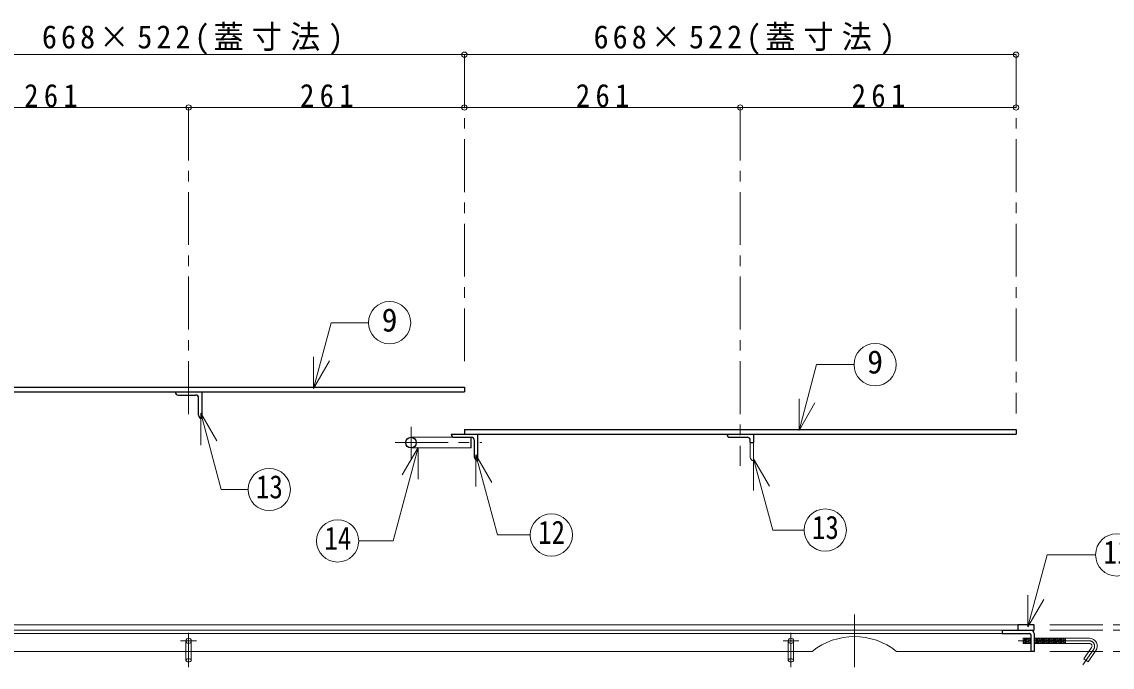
# Model space of a CAD drawing. Units: millimetres at full size, sheet at 1:10. Extents: x -2102 to 1948, y -1411 to 1399.
# Drawn here: x -465 to 567, y -365 to 245 of the extents above; entities that cross this region are included whole.
import ezdxf
from ezdxf.enums import TextEntityAlignment as Align

# ---------------------------------------------------------------- set-up
doc = ezdxf.new("R2010")
doc.units = ezdxf.units.MM
doc.header["$LTSCALE"] = 10
doc.header["$PDMODE"] = 32
doc.header["$PDSIZE"] = 5
doc.linetypes.add('CHAIN1', pattern=[8, 5, -1, 1, -1])
doc.linetypes.add('DASHED1', pattern=[1.8, 1.2, -0.6])
doc.layers.add('0-0____1', color=4, linetype='Continuous', lineweight=9)
doc.styles.add('ＭＳ ゴシック', font='')
doc.styles.get('ＭＳ ゴシック').set_extended_font_data('MS Gothic')

msp = doc.modelspace()

# ---------------------------------------------------------------- linework, layer by layer
at = {"layer": '0-0____1'}
for p, q in [((-46.14, 213.96), (-568.14, 213.96)), ((475.86, 213.96), (-46.14, 213.96)), ((-568.14, 163.96), (-307.14, 163.96)), ((-307.14, 163.96), (-46.14, 163.96)), ((-46.14, 163.96), (214.86, 163.96)), ((214.86, 163.96), (475.86, 163.96)), ((477.86, -325.54), (-1092.14, -325.54)), ((482.75, -338.04), (483.16, -343.04)), ((483.76, -338.04), (484.17, -343.04)), ((484.76, -338.04), (485.17, -343.04)), ((485.76, -338.04), (486.17, -343.04)), ((486.77, -338.04), (487.18, -343.04)), ((487.77, -338.04), (488.18, -343.04)), ((488.77, -338.04), (489.18, -343.04)), ((489.78, -338.04), (489.86, -339)), ((492.86, -338.88), (493.2, -343.04)), ((493.79, -338.04), (494.2, -343.04)), ((494.79, -338.04), (495.2, -343.04)), ((495.8, -338.04), (496.21, -343.04)), ((496.8, -338.04), (497.21, -343.04)), ((497.8, -338.04), (498.21, -343.04)), ((498.81, -338.04), (499.22, -343.04)), ((499.81, -338.04), (500.22, -343.04)), ((500.81, -338.04), (501.22, -343.04)), ((501.82, -338.04), (502.23, -343.04)), ((502.82, -338.04), (503.23, -343.04)), ((503.82, -338.04), (504.23, -343.04)), ((504.83, -338.04), (505.24, -343.04)), ((505.83, -338.04), (506.24, -343.04)), ((506.83, -338.04), (507.24, -343.04)), ((507.84, -338.04), (508.25, -343.04)), ((508.84, -338.04), (509.25, -343.04)), ((509.84, -338.04), (510.25, -343.04)), ((510.85, -338.04), (511.26, -343.04)), ((511.85, -338.04), (512.26, -343.04)), ((512.85, -338.04), (513.26, -343.04)), ((513.86, -338.04), (514.27, -343.04)), ((514.86, -338.04), (515.27, -343.04)), ((515.86, -338.04), (516.27, -343.04)), ((516.87, -338.04), (517.28, -343.04)), ((517.87, -338.04), (518.28, -343.04)), ((518.87, -338.04), (519.28, -343.04)), ((519.88, -338.04), (520.29, -343.04)), ((520.88, -338.04), (521.29, -343.04)), ((521.88, -338.04), (522.29, -343.04)), ((522.75, -343.04), (522.75, -338.04)), ((282.86, -350.54), (-1104.14, -350.54)), ((-309.64, -350.54), (-309.64, -359.04)), ((-304.64, -350.54), (-304.64, -359.04)), ((260.36, -350.54), (260.36, -359.04)), ((265.36, -350.54), (265.36, -359.04)), ((489.86, -350.54), (362.86, -350.54))]:
    msp.add_line(p, q, dxfattribs=at)
at = {"layer": '0-0____1', "linetype": 'CHAIN1'}
for p, q in [((-46.14, 213.96), (-46.14, -85.54)), ((475.86, 213.96), (475.86, -125.54)), ((-307.14, 163.96), (-307.14, -135.04)), ((214.86, 163.96), (214.86, -175.04)), ((-96.64, -138.04), (-96.64, -168.04)), ((-111.64, -153.04), (-29.64, -153.04)), ((322.86, -315.54), (322.86, -365.47)), ((507.86, -325.54), (742.86, -325.54)), ((-307.14, -333.04), (-307.14, -365.47)), ((262.86, -333.04), (262.86, -365.47)), ((507.86, -330.54), (742.86, -330.54)), ((-299.64, -340.54), (-314.64, -340.54)), ((270.36, -340.54), (255.36, -340.54)), ((545.25, -340.54), (477.75, -340.54)), ((507.86, -350.54), (742.86, -350.54)), ((549.35, -348.41), (539.04, -363.14))]:
    msp.add_line(p, q, dxfattribs=at)
at = {"layer": '0-0____1', "color": 7, "lineweight": 18}
for p, q in [((-188.93, -101.8), (-172.26, -39.58)), ((-172.26, -39.58), (-136.93, -39.58)), ((-188.93, -101.8), (-188.93, -71.8)), ((-188.93, -101.8), (-173.93, -75.82)), ((270.52, -141.49), (287.19, -79.27)), ((287.19, -79.27), (322.52, -79.27)), ((270.52, -141.49), (270.52, -111.49)), ((270.52, -141.49), (285.52, -115.51)), ((-295.52, -125.3), (-280.52, -151.28)), ((-295.52, -125.3), (-295.52, -155.3)), ((-295.52, -125.3), (-276.2, -197.4)), ((-96.64, -148.04), (-55.64, -148.04)), ((224.36, -153.04), (224.36, -167.04)), ((227.36, -153.04), (227.36, -170.04)), ((-89.99, -157.68), (-113.66, -246.04)), ((-89.99, -157.68), (-104.99, -183.66)), ((-96.64, -158.04), (-39.64, -158.04)), ((-89.99, -157.68), (-89.99, -187.68)), ((-35.23, -164.63), (-35.23, -194.63)), ((-35.23, -164.63), (-20.23, -190.61)), ((227.56, -168.3), (242.56, -194.28)), ((227.56, -168.3), (227.56, -198.3)), ((-276.2, -197.4), (-250.85, -197.4)), ((-146.11, -246.04), (-113.66, -246.04)), ((487.07, -327.41), (505.34, -259.22)), ((505.34, -259.22), (551.11, -259.22)), ((487.07, -327.41), (487.07, -297.41)), ((487.07, -327.41), (502.07, -301.43)), ((-1077.14, -330.54), (462.86, -330.54)), ((-1077.14, -333.54), (462.86, -333.54)), ((489.86, -338.04), (482.75, -338.04)), ((482.75, -343.04), (482.75, -338.04)), ((545.25, -338.04), (492.86, -338.04)), ((489.86, -343.04), (482.75, -343.04)), ((545.25, -343.04), (492.86, -343.04)), ((551.39, -349.84), (543.95, -360.47))]:
    msp.add_line(p, q, dxfattribs=at)
at = {"layer": '0-0____1', "color": 5, "lineweight": 25}
for p, q in [((-568.14, -100.54), (-46.14, -100.54)), ((-46.14, -100.54), (-46.14, -105.04)), ((-580.64, -105.04), (-46.14, -105.04)), ((-316.64, -108.04), (-300.64, -108.04)), ((-297.64, -127.04), (-297.64, -111.04)), ((-294.64, -105.04), (-294.64, -130.04)), ((-46.14, -140.54), (-46.14, -145.04)), ((-58.64, -145.04), (475.86, -145.04)), ((-55.64, -148.04), (-39.64, -148.04)), ((-39.64, -158.04), (-39.64, -148.04)), ((-36.64, -167.04), (-36.64, -151.04)), ((-33.64, -145.04), (-33.64, -170.04)), ((205.36, -148.04), (221.36, -148.04)), ((224.36, -153.04), (224.36, -151.04)), ((224.36, -153.04), (227.36, -153.04)), ((227.36, -145.04), (227.36, -153.04)), ((492.86, -325.54), (477.86, -325.54)), ((477.86, -330.54), (477.86, -325.54)), ((492.86, -330.54), (492.86, -325.54)), ((462.86, -330.54), (492.86, -330.54)), ((462.86, -330.54), (462.86, -333.54)), ((462.86, -333.54), (488.86, -333.54)), ((489.86, -334.54), (489.86, -350.54)), ((492.86, -333.54), (492.86, -350.54)), ((492.86, -350.54), (489.86, -350.54))]:
    msp.add_line(p, q, dxfattribs=at)
at = {"layer": '0-0____1', "linetype": 'DASHED1'}
for p, q in [((-309.64, -350.54), (-309.64, -340.54)), ((-304.64, -350.54), (-304.64, -340.54)), ((260.36, -350.54), (260.36, -340.54)), ((265.36, -350.54), (265.36, -340.54))]:
    msp.add_line(p, q, dxfattribs=at)
at = {"layer": '0-0____1', "color": 5, "lineweight": 25}
msp.add_lwpolyline([(-46.14, -140.54), (475.86, -140.54), (475.86, -145.04)], dxfattribs=at)
at = {"layer": '0-0____1', "color": 7, "lineweight": 18}
for points in [[(-35.23, -164.63), (-14.92, -240.4), (16.13, -240.4)], [(227.56, -168.3), (245.63, -235.75), (275.28, -235.75)], [(547.3, -346.98), (539.86, -357.61), (543.95, -360.47)]]:
    msp.add_lwpolyline(points, dxfattribs=at)
for centre in [(-116.93, -39.58), (342.52, -79.27), (-230.85, -197.4), (295.28, -235.75), (-166.11, -246.04), (36.13, -240.4), (571.11, -259.22)]:
    msp.add_circle(centre, 20, dxfattribs=at)
at = {"layer": '0-0____1', "color": 5, "lineweight": 25}
msp.add_circle((-96.64, -153.04), 5, dxfattribs=at)
at = {"layer": '0-0____1'}
for centre in [(-307.14, -340.54), (262.86, -340.54)]:
    msp.add_circle(centre, 2.5, dxfattribs=at)
at = {"layer": '0-0____1', "color": 5, "lineweight": 25}
for centre, radius, start, end in [((-316.64, -105.04), 3, 180, 270), ((-300.64, -111.04), 3, 0, 90), ((-294.64, -127.04), 3, 180, 270), ((-55.64, -145.04), 3, 180, 270), ((-39.64, -151.04), 3, 0, 90), ((205.36, -145.04), 3, 180, 270), ((221.36, -151.04), 3, 0, 90), ((-33.64, -167.04), 3, 180, 270), ((488.86, -334.54), 1, 0, 90), ((489.86, -333.54), 3, 0, 90)]:
    msp.add_arc(centre, radius, start, end, dxfattribs=at)
at = {"layer": '0-0____1', "color": 7, "lineweight": 18}
for centre, radius, start, end in [((227.36, -167.04), 3, 180, 270), ((545.25, -345.54), 7.5, 325, 90), ((545.25, -345.54), 2.5, 325, 90)]:
    msp.add_arc(centre, radius, start, end, dxfattribs=at)
at = {"layer": '0-0____1'}
msp.add_arc((322.86, -400.69), 64.14, 51.41991, 128.58009, dxfattribs=at)
at = {"layer": '0-0____1', "linetype": 'CHAIN1'}
msp.add_arc((545.25, -345.54), 5, 325, 90, dxfattribs=at)
at = {"layer": '0-0____1'}
for centre in [(-307.14, -359.03), (262.86, -359.03)]:
    msp.add_ellipse(centre, major_axis=(2.5, 0), ratio=0.57, dxfattribs=at)
for p in [(-46.14, 213.96), (475.86, 213.96), (-307.14, 163.96), (-46.14, 163.96), (214.86, 163.96), (475.86, 163.96)]:
    msp.add_point(p, dxfattribs=at)

# ---------------------------------------------------------------- texts
at = {"layer": '0-0____1', "color": 7, "style": 'ＭＳ ゴシック'}
for p in [(-124.43, -54.58), (335.02, -94.27)]:
    msp.add_text('9', height=21.99, dxfattribs=at).set_placement(p, align=Align.BOTTOM_LEFT)
at = {"layer": '0-0____1', "color": 7, "style": 'ＭＳ ゴシック', "width": 0.85}
for s, p in [('13', (-243.35, -212.4)), ('13', (282.78, -250.75)), ('14', (-178.61, -261.04)), ('12', (23.63, -255.4)), ('11', (558.61, -274.22))]:
    msp.add_text(s, height=21.99, dxfattribs=at).set_placement(p, align=Align.BOTTOM_LEFT)
at = {"layer": '0-0____1', "color": 7, "char_height": 21.99, "attachment_point": 7, "style": 'ＭＳ ゴシック'}
for s, insert in [('\\T1.27;\\W0.95;668×522(蓋寸法)', (-445.89, 213.96)), ('\\T1.27;\\W0.95;668×522(蓋寸法)', (76.11, 213.96)), ('\\T1.38;\\W0.9;261', (-462.64, 163.96)), ('\\T1.38;\\W0.9;261', (-201.64, 163.96)), ('\\T1.38;\\W0.9;261', (59.36, 163.96)), ('\\T1.38;\\W0.9;261', (320.36, 163.96))]:
    msp.add_mtext(s, dxfattribs=dict(at, insert=insert))

doc.saveas('drawing.dxf')
